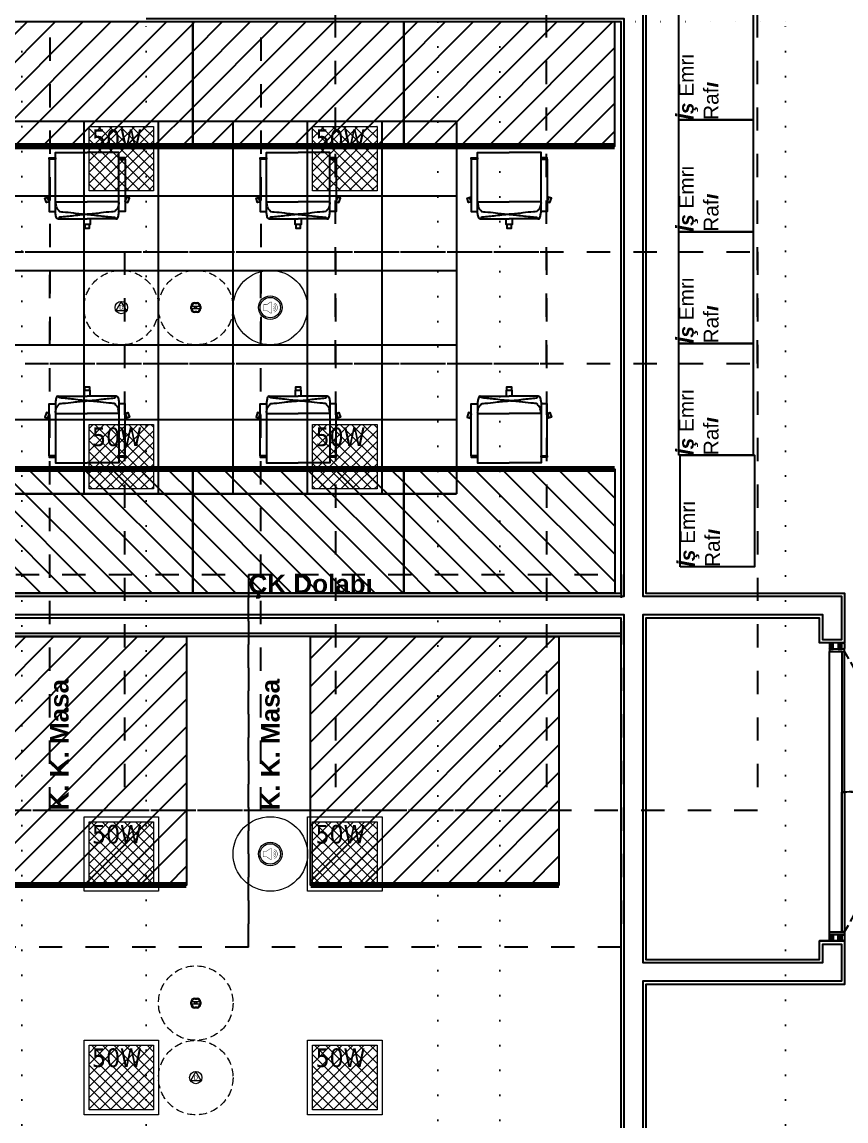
# Model space of a CAD drawing. Header units: centimetres. Extents: x 405564 to 502064, y 46284 to 60634.
# Drawn here: x 453050 to 453713, y 52548 to 53433 of the extents above; entities that cross this region are included whole.
import ezdxf
from ezdxf import colors
from ezdxf.entities.mleader import LeaderData, LeaderLine
from ezdxf.enums import TextEntityAlignment as Align
from ezdxf.math import Vec2, Vec3
from ezdxf.xclip import XClip

# ---------------------------------------------------------------- set-up
doc = ezdxf.new("R2010")
doc.units = ezdxf.units.CM
doc.header["$XCLIPFRAME"] = 0
for name, pattern in [('3+1_3b$0$DASHED', [0.25, 0.125, -0.125]), ('ACAD_ISO07W100', [3, 0, -3]), ('DOT', [0.25, 0, -0.25]), ('HIDDEN', [9.525, 6.35, -3.175])]:
    doc.linetypes.add(name, pattern=pattern)
doc.layers.get('0').update_dxf_attribs({"color": 8, "lineweight": 9})
for name, color, linetype in [('---___EB_draft03_cihazlar', 8, 'Continuous'), ('0-KRCN-ASMATAVAN-130426', 8, 'Continuous'), ('AS_DOS_TERAS_UST', 8, 'ACAD_ISO07W100'), ('AS_DUV', 8, 'Continuous'), ('AS_DUV_ALCIPAN_YANGINA-SUYA DAYANIMLI', 8, 'Continuous'), ('AS_DUVK_AHSAP', 8, 'Continuous'), ('AS_KAPI_POZ', 8, 'Continuous'), ('AS_PYZ_BINA', 8, 'Continuous'), ('AS_TEFR_MOB', 8, 'Continuous')]:
    doc.layers.add(name, color=color, linetype=linetype)
for name, color, linetype, lineweight in [('0-KRCN-AYDINLATMA-130426', 8, 'Continuous', 9), ('0-KRCN-MİMARİ-220526', 8, 'Continuous', 9), ('OL_Ic', 8, 'Continuous', 9)]:
    doc.layers.add(name, color=color, linetype=linetype, lineweight=lineweight)
doc.styles.add('2', font='arial.ttf', dxfattribs={"width": 0.9, "height": 200})
doc.styles.add('Kalin02', font='arialbd.ttf')
doc.styles.add('Normal_ITL', font='swissi.ttf')
doc.styles.add('OLCU', font='romanstw.shx', dxfattribs={"width": 0.6})
doc.styles.add('TAHOMA', font='tahoma.ttf')

# ---------------------------------------------------------------- blocks, each defined once
blk = doc.blocks.new('ABB 6131-21-24-500')
at = {"layer": '0-KRCN-AYDINLATMA-130426'}
for p, q in [((-4.01, -1), (-4.01, 1)), ((3.2, 0.99), (-3.19, 0.99)), ((-3.19, -0.84), (-3.19, 0.76)), ((-1.01, 4), (0.99, 4)), ((-1.01, -0.92), (-1.01, 0.99)), ((-0.8, 3.16), (0.8, 3.16)), ((0.97, -0.92), (0.97, 0.99)), ((3.2, 0.76), (3.2, -0.84)), ((3.99, 1), (3.99, -1)), ((3.2, -0.92), (-3.19, -0.92)), ((0.99, -4), (-1.01, -4)), ((0.8, -3.23), (-0.8, -3.23))]:
    blk.add_line(p, q, dxfattribs=at)
at = {"layer": '0-KRCN-AYDINLATMA-130426', "linetype": 'HIDDEN'}
blk.add_circle((0, 0), 30, dxfattribs=at)
at = {"layer": '0-KRCN-AYDINLATMA-130426'}
for centre, radius in [((-0.53, 0), 0.0887), ((0, 0), 0.16), ((0.52, 0), 0.0887)]:
    blk.add_circle(centre, radius, dxfattribs=at)
for centre, radius, start, end in [((-1.01, 1), 3, 90, 180), ((-0.8, 0.76), 2.4, 90, 180), ((0.8, 0.76), 2.4, 0, 90), ((0.99, 1), 3, 0, 90), ((-1.01, -1), 3, 180, 270), ((-0.8, -0.84), 2.4, 180, 270), ((0.8, -0.84), 2.4, 270, 0), ((0.99, -1), 3, 270, 0)]:
    blk.add_arc(centre, radius, start, end, dxfattribs=at)
blk = doc.blocks.new('ABB 6131-31-24-500')
at = {"layer": '0-KRCN-AYDINLATMA-130426'}
for p, q in [((-4.01, -0.97), (-4.01, 1.04)), ((3.23, 1.03), (-3.19, 1.03)), ((-3.19, -0.8), (-3.19, 0.8)), ((-1, 4.05), (1, 4.05)), ((-1, -0.89), (-1, 1.03)), ((-0.78, 3.21), (0.82, 3.21)), ((0.99, -0.89), (0.99, 1.03)), ((3.23, 0.8), (3.23, -0.8)), ((4.01, 1.04), (4.01, -0.97)), ((3.23, -0.89), (-3.19, -0.89)), ((1, -3.98), (-1, -3.98)), ((0.82, -3.21), (-0.78, -3.21))]:
    blk.add_line(p, q, dxfattribs=at)
at = {"layer": '0-KRCN-AYDINLATMA-130426', "linetype": 'HIDDEN'}
blk.add_circle((0.01, 0.03), 30, dxfattribs=at)
at = {"layer": '0-KRCN-AYDINLATMA-130426'}
for centre, radius in [((-0.52, 0.03), 0.089), ((0.01, 0.03), 0.16), ((0.53, 0.03), 0.089)]:
    blk.add_circle(centre, radius, dxfattribs=at)
for centre, radius, start, end in [((-1, 1.04), 3.01, 90, 180), ((-0.78, 0.8), 2.41, 90, 180), ((0.82, 0.8), 2.41, 0, 90), ((1, 1.04), 3.01, 0, 90), ((-1, -0.97), 3.01, 180, 270), ((-0.78, -0.8), 2.41, 180, 270), ((0.82, -0.8), 2.41, 270, 0), ((1, -0.97), 3.01, 270, 0)]:
    blk.add_arc(centre, radius, start, end, dxfattribs=at)
blk = doc.blocks.new('AST-OD-KD')
at = {"layer": '0-KRCN-AYDINLATMA-130426'}
for p, q in [((0, 5), (-4.33, -2.5)), ((4.33, -2.5), (0, 5)), ((4.33, -2.5), (-4.33, -2.5))]:
    blk.add_line(p, q, dxfattribs=at)
at = {"layer": '0-KRCN-AYDINLATMA-130426', "linetype": 'HIDDEN'}
blk.add_circle((0, 0), 30, dxfattribs=at)
at = {"layer": '0-KRCN-AYDINLATMA-130426'}
blk.add_circle((0, 0), 5, dxfattribs=at)
at = {"layer": '0-KRCN-AYDINLATMA-130426', "style": '2'}
blk.add_text('D', height=3.36, dxfattribs=at).set_placement((0, 0), align=Align.MIDDLE_CENTER)
blk = doc.blocks.new('ASMA TAVA TİPİ HOPARLÖR')
at = {"layer": '0-KRCN-AYDINLATMA-130426', "const_width": 0.317}
blk.add_lwpolyline([(0.27, -4.41, 0.598176), (1.25, -3.88), (1.25, 3.88, 0.598176), (0.27, 4.41), (-2.7, 2.45, -0.147433), (-3.05, 2.34), (-5.09, 2.34, 0.414214), (-5.72, 1.71), (-5.72, -1.71, 0.414214), (-5.09, -2.34), (-3.05, -2.34, -0.147433), (-2.7, -2.45)], format="xyb", close=True, dxfattribs=at)
for points in [[(2.41, 1.29, -0.601398), (2.41, -1.29)], [(2.8, 2.51, -0.658812), (2.8, -2.51)], [(3.19, 3.72, -0.680488), (3.19, -3.72)]]:
    blk.add_lwpolyline(points, format="xyb", dxfattribs=at)
at = {"layer": '0-KRCN-AYDINLATMA-130426'}
blk.add_circle((0, 0), 30, dxfattribs=at)
at = {"layer": '0-KRCN-AYDINLATMA-130426', "ltscale": 0.1}
for radius in [9.5, 8.23]:
    blk.add_circle((0, 0), radius, dxfattribs=at)
blk = doc.blocks.new('50W 60x60 cm  SIVA ALTI LED ARMATÜR')
at = {"layer": '0-KRCN-AYDINLATMA-130426'}
h = blk.add_hatch(dxfattribs=at)
h.set_pattern_fill('ANSI37', color=256, scale=0.2)
h.paths.add_polyline_path([(-2.6, 2.594), (2.6, 2.594), (2.6, -2.606), (-2.6, -2.606)])
for points in [[(-3, 2.994), (3, 2.994), (3, -3.007), (-3, -3.007)], [(-2.6, 2.594), (2.6, 2.594), (2.6, -2.606), (-2.6, -2.606)]]:
    blk.add_lwpolyline(points, close=True, dxfattribs=at)
at = {"layer": '0-KRCN-AYDINLATMA-130426', "insert": (-2.35, 2.344), "char_height": 1.5, "attachment_point": 1, "style": 'TAHOMA'}
blk.add_mtext_dynamic_manual_height_columns('{\\fTahoma|b0|i0|c162|p34;50W}', width=1.5, gutter_width=1.25, heights=[0], dxfattribs=at)
blk = doc.blocks.new('G$C27E741DA')
at = {"layer": '0-KRCN-AYDINLATMA-130426', "xscale": 10, "yscale": 10, "zscale": 10}
for p in [(15065.68, 6188.55), (15245.68, 6188.55), (15065.68, 5948.55), (15245.68, 5948.55), (15065.68, 5628.55), (15245.68, 5628.55), (15065.68, 5448.55), (15245.68, 5448.55)]:
    blk.add_blockref('50W 60x60 cm  SIVA ALTI LED ARMATÜR', p, dxfattribs=at)
at = {"layer": '0-KRCN-AYDINLATMA-130426'}
for name, p in [('AST-OD-KD', (15065.68, 6068.55)), ('ABB 6131-21-24-500', (15125.68, 6068.55)), ('ASMA TAVA TİPİ HOPARLÖR', (15185.68, 6068.55)), ('ASMA TAVA TİPİ HOPARLÖR', (15185.68, 5628.55)), ('ABB 6131-31-24-500', (15125.67, 5508.45)), ('AST-OD-KD', (15125.68, 5448.48))]:
    blk.add_blockref(name, p, dxfattribs=at)
blk = doc.blocks.new('İşemrirafı')
at = {"layer": 'AS_TEFR_MOB', "ltscale": 200}
blk.add_lwpolyline([(277506.2, -40355.29), (277596.2, -40355.29), (277596.2, -40415.29), (277506.2, -40415.29), (277506.2, -40355.29)], dxfattribs=at)
note = blk.add_mtext_dynamic_manual_height_columns('{\\fArial|b1|i1|c162|p34;İş\\Fswis721 bt|c162; Emri }', width=53.1939, gutter_width=0, heights=[43.45, 0], dxfattribs=dict(at, insert=(277506.2, -40355.29), char_height=12, attachment_point=1, style='Kalin02'))
for column, words in zip(note.columns.linked_columns, ['{\\Fswis721 bt|c162;Raf\\fArial|b1|i1|c162|p34;ı}']):
    column.text = words
blk = doc.blocks.new('ÇKDolabı')
at = {"layer": '---___EB_draft03_cihazlar'}
h = blk.add_hatch(dxfattribs=at)
h.set_pattern_fill('ANSI31', color=1, scale=5)
h.paths.add_polyline_path([(278729.84, -38659.99), (278929.84, -38659.99), (278929.84, -38859.99), (278729.84, -38859.99)])
at = {"layer": '---___EB_draft03_cihazlar', "color": 1, "linetype": '3+1_3b$0$DASHED', "ltscale": 150}
blk.add_lwpolyline([(278679.84, -38609.99), (278979.84, -38609.99), (278979.84, -38909.99), (278679.84, -38909.99), (278679.84, -38609.99)], dxfattribs=at)
at = {"layer": '---___EB_draft03_cihazlar', "color": 1}
blk.add_lwpolyline([(278729.84, -38659.99), (278929.84, -38659.99), (278929.84, -38859.99), (278729.84, -38859.99), (278729.84, -38659.99)], dxfattribs=at)
at = {"layer": '---___EB_draft03_cihazlar', "color": 1, "const_width": 5}
blk.add_lwpolyline([(278729.84, -38859.99), (278929.84, -38859.99)], dxfattribs=at)
at = {"layer": '---___EB_draft03_cihazlar', "insert": (278679.84, -38609.99), "char_height": 15, "attachment_point": 1, "style": 'Kalin02'}
blk.add_mtext_dynamic_manual_height_columns('ÇK Dolabı', width=588.2143, gutter_width=750, heights=[89.27], dxfattribs=at)
blk = doc.blocks.new('A12-CK')
at = {"layer": '---___EB_draft03_cihazlar', "color": 1}
for p in [(-268947.34, 34814.99), (-268647.34, 34814.99)]:
    blk.add_blockref('ÇKDolabı', p, dxfattribs=at)
blk = doc.blocks.new('sandalye_')
at = {"layer": 'AS_TEFR_MOB', "linetype": 'ByBlock', "ltscale": 25}
for points in [[(260035.75, -40511.28), (260035.75, -40506.8), (260030.94, -40506.8), (260030.94, -40511.28)], [(260031.45, -40506.8), (260031.45, -40503.85), (260035.25, -40503.85), (260035.25, -40506.8)], [(260009.74, -40511.28), (260033.35, -40511.28)], [(260056.96, -40511.28), (260033.35, -40511.28)], [(260002.77, -40525.21), (260000.56, -40524.49), (259999.39, -40528.1), (260002.77, -40529.21)], [(260002.65, -40525.17), (260001.48, -40528.79)], [(260002.77, -40525.41), (260001.65, -40528.84)], [(260007.76, -40525.16), (260033.35, -40525.16)], [(260007.77, -40524.5), (260007.77, -40564.92), (260033.35, -40564.92)], [(260058.94, -40524.5), (260058.94, -40564.92), (260033.35, -40564.92)], [(260058.94, -40525.16), (260033.35, -40525.16)], [(260063.94, -40525.21), (260066.14, -40524.49), (260067.32, -40528.1), (260063.94, -40529.21)], [(260063.94, -40525.41), (260065.05, -40528.84)], [(260064.05, -40525.17), (260065.23, -40528.79)], [(260002.77, -40559.41), (260002.77, -40560.41), (260007.75, -40560.41), (260007.75, -40559.41)], [(260063.94, -40559.41), (260063.94, -40560.41), (260058.95, -40560.41), (260058.95, -40559.41)]]:
    blk.add_lwpolyline(points, dxfattribs=at)
for points in [[(260033.35, -40514.82, -0.048176), (260031.56, -40514.81, -0.000623), (260029.14, -40514.56, -0.003131), (260022.37, -40513.8, 0.007334), (260011.41, -40512.67, -0.309457), (260010.5, -40511.92, 0.002444), (260010.37, -40511.48, 0.476314), (260010.23, -40511.43, 0.375136), (260009.05, -40511.61, 0.082453), (260008.7, -40512.18, 0.046929), (260008.24, -40513.77, 0.002381), (260007.95, -40515.35, 0.007794), (260007.77, -40516.44), (260007.77, -40524.5, -0.011445), (260008.35, -40521.51, -0.082784), (260009.15, -40519.51, -0.150147), (260010.28, -40518.5, 0.242317), (260010.39, -40518.37, -0.036292), (260010.49, -40517.99, -0.114957), (260010.77, -40517.55, -0.16132), (260011.41, -40517.24, -0.020506), (260013.87, -40517, 0.024793), (260022.37, -40516.11, -0.030903), (260033.35, -40515.1, -1.030607)], [(260033.35, -40514.82, 0.048176), (260035.14, -40514.81, 0.000623), (260037.57, -40514.56, 0.003131), (260044.33, -40513.8, -0.007334), (260055.3, -40512.67, 0.309457), (260056.21, -40511.92, -0.002444), (260056.34, -40511.48, -0.476314), (260056.47, -40511.43, -0.375136), (260057.66, -40511.61, -0.082453), (260058, -40512.18, -0.046929), (260058.46, -40513.77, -0.002381), (260058.76, -40515.35, -0.007794), (260058.94, -40516.44), (260058.94, -40524.5, 0.011445), (260058.36, -40521.51, 0.082784), (260057.55, -40519.51, 0.150147), (260056.42, -40518.5, -0.242317), (260056.31, -40518.37, 0.036292), (260056.21, -40517.99, 0.114957), (260055.93, -40517.55, 0.16132), (260055.3, -40517.24, 0.020506), (260052.84, -40517, -0.024793), (260044.33, -40516.11, 0.030903), (260033.35, -40515.1, 1.030607)]]:
    blk.add_lwpolyline(points, format="xyb", dxfattribs=at)
for points in [[(260007.75, -40559.41), (260002.77, -40559.41), (260002.77, -40517.41), (260007.75, -40517.41)], [(260058.95, -40559.41), (260063.94, -40559.41), (260063.94, -40517.41), (260058.95, -40517.41)]]:
    blk.add_lwpolyline(points, close=True, dxfattribs=at)
blk = doc.blocks.new('K.K. Masa')
at = {"layer": '---___EB_draft03_cihazlar'}
h = blk.add_hatch(dxfattribs=at)
h.set_pattern_fill('ANSI31', color=1, scale=5)
h.paths.add_polyline_path([(275177.66, -40678.26), (275277.66, -40678.26), (275277.66, -40848.26), (275177.66, -40848.26)])
at = {"layer": '---___EB_draft03_cihazlar', "color": 1, "linetype": '3+1_3b$0$DASHED', "ltscale": 150}
blk.add_lwpolyline([(275002.66, -40563.26), (275452.66, -40563.26), (275452.66, -40963.26), (275002.66, -40963.26), (275002.66, -40563.26)], dxfattribs=at)
at = {"layer": '---___EB_draft03_cihazlar', "color": 1, "const_width": 5}
blk.add_lwpolyline([(275277.66, -40848.26), (275277.66, -40678.26)], dxfattribs=at)
at = {"layer": '---___EB_draft03_cihazlar', "color": 1}
blk.add_lwpolyline([(275177.66, -40678.26), (275277.66, -40678.26), (275277.66, -40848.26), (275177.66, -40848.26), (275177.66, -40678.26)], dxfattribs=at)
at = {"layer": 'AS_TEFR_MOB', "color": 1, "rotation": 270}
blk.add_blockref('sandalye_', (315847.58, 219270.09), dxfattribs=at)
at = {"layer": '---___EB_draft03_cihazlar', "insert": (275002.66, -40563.26), "char_height": 15, "attachment_point": 1, "style": 'Kalin02'}
blk.add_mtext_dynamic_manual_height_columns('K. K. Masa', width=588.2143, gutter_width=750, heights=[89.27], dxfattribs=at)
blk = doc.blocks.new('A11-KK')
at = {"layer": '---___EB_draft03_cihazlar', "color": 1, "xscale": -1.000000000000001, "rotation": 90}
for p in [(-30860.76, 271827.66), (-30690.76, 271827.66), (-30520.76, 271827.66)]:
    blk.add_blockref('K.K. Masa', p, dxfattribs=at)
at = {"layer": '---___EB_draft03_cihazlar', "color": 1, "rotation": 90}
for p in [(-31030.76, -278987.66), (-30860.76, -278987.66), (-30690.76, -278987.66), (-30520.76, -278987.66)]:
    blk.add_blockref('K.K. Masa', p, dxfattribs=at)
blk = doc.blocks.new('AHSAP KAPAK 240X240')
at = {"linetype": 'HIDDEN'}
for points in [[(7.25, 0), (104.79, 56.31, -0.131652), (119.88, 0)], [(232.75, 0), (135.21, 56.31, 0.131652), (120.12, 0)]]:
    blk.add_lwpolyline(points, format="xyb", dxfattribs=at)
for points in [[(0, 0), (0, -20)], [(240, 0), (240, -20)], [(0, -5), (5, -2)], [(5, -5), (0, -2)], [(240, -5), (235, -2)], [(235, -5), (240, -2)], [(0, -12), (5, -9)], [(5, -12), (0, -9)], [(240, -12), (235, -9)], [(235, -12), (240, -9)]]:
    blk.add_lwpolyline(points)
for points in [[(4.5, 0), (4.5, -0.5), (5, -0.5), (5, -2), (0, -2), (0, -0.5), (0.5, -0.5), (0.5, 0)], [(5, -12), (7, -12), (7, 0), (5, 0)], [(7.25, -2), (119.88, -2), (119.88, 0), (7.25, 0)], [(232.75, -2), (120.12, -2), (120.12, 0), (232.75, 0)], [(235, -12), (233, -12), (233, 0), (235, 0)], [(239.5, 0), (239.5, -0.5), (240, -0.5), (240, -2), (235, -2), (235, -0.5), (235.5, -0.5), (235.5, 0)], [(0, -5), (5, -5), (5, -2), (0, -2)], [(7, -12), (7, -2), (233, -2), (233, -12)], [(240, -5), (235, -5), (235, -2), (240, -2)], [(0, -12), (5, -12), (5, -9), (0, -9)], [(240, -12), (235, -12), (235, -9), (240, -9)]]:
    blk.add_lwpolyline(points, close=True)
blk.add_point((240, 0))
at = {"color": 3, "style": 'OLCU', "width": 0.5, "flags": 1}
for tag, p in [('K-DIVISYON', (-80, -85)), ('K-PBAR', (105, -85)), ('K-KAPITIP', (-80, -335))]:
    blk.add_attdef(tag, p, '', height=17.5, dxfattribs=at)
at = {"color": 5, "true_color": 0x0505ff, "style": 'OLCU', "width": 0.5, "flags": 1}
for tag, p in [('K-NEREDEN-NO', (-80, -110)), ('K-NEREYE-NO', (-80, -185)), ('K-DUVARTIP', (-80, -285)), ('K-ACILISYON', (-80, -310))]:
    blk.add_attdef(tag, p, '', height=17.5, dxfattribs=at)
at = {"color": 1, "true_color": 0xfa0000, "style": 'OLCU', "width": 0.5, "flags": 1}
for tag, p in [('K-IZLENEBILIRLIK', (105, -110)), ('K-TEKMELIK', (105, -135)), ('K-KONTROLTIPNEREDEN', (-80, -160)), ('K-BAND', (105, -160)), ('K-MENFEZ', (105, -210)), ('K-KONTROLTIPNEREYE', (-80, -235)), ('K-PENCERE', (105, -235)), ('K-KILITTIP', (-80, -260)), ('K-NOT-AS-MIMARI1', (105, -285)), ('K-NOT-ELEKTRIK', (105, -335)), ('K-NOT-YANGIN', (105, -360)), ('K-ACMAKAPAMASISTEMI', (-80, -385)), ('K-NOT-ISLETME', (105, -385)), ('K-YANGIN', (-80, -435))]:
    blk.add_attdef(tag, p, '', height=17.5, dxfattribs=at)
at = {"color": 220, "true_color": 0xf113d4, "style": 'OLCU', "width": 0.5, "flags": 1}
for tag, p in [('K-NEREDEN-AD', (-80, -135)), ('K-NEREYE-AD', (-80, -210))]:
    blk.add_attdef(tag, p, '', height=17.5, dxfattribs=at)
at = {"color": 0, "style": 'OLCU', "width": 0.5, "flags": 1}
for tag, p in [('K-TAMACILIRLIK', (105, -185)), ('K-NOT-AS-MIMARI2', (105, -310)), ('K-KASATIP', (-80, -360)), ('K-KURSUN', (-80, -410))]:
    blk.add_attdef(tag, p, '', height=17.5, dxfattribs=at)
at = {"color": 252, "style": 'OLCU', "width": 0.5, "flags": 1}
for tag, p in [('K-REZ1', (105, -435)), ('K-REZ2', (105, -460)), ('K-REZ3', (105, -485)), ('K-REZ4', (105, -510)), ('K-REZ5', (105, -535))]:
    blk.add_attdef(tag, p, '', height=17.5, dxfattribs=at)
at = {"layer": 'AS_KAPI_POZ', "style": 'OLCU', "width": 0.45}
for tag, p in [('POZ+GEN', (197.17, 12.24)), ('YUK', (197.17, -25.76))]:
    blk.add_attdef(tag, text='', height=20, dxfattribs=at).set_placement(p, align=Align.MIDDLE_CENTER)
at = {"layer": 'AS_KAPI_POZ', "style": 'OLCU', "width": 0.5}
blk.add_attdef('K-NO', text='', height=8, rotation=90, dxfattribs=at).set_placement((17.41, 2.17), align=Align.TOP_LEFT)
at = {"layer": 'AS_KAPI_POZ', "color": 251, "style": 'OLCU', "width": 0.45}
blk.add_attdef('K-DUVAR(CM)', text='', height=6, dxfattribs=at).set_placement((-2.29, -4.23), align=Align.MIDDLE_RIGHT)
blk = doc.blocks.new('A$Ca63a641c')
at = {"layer": 'AS_PYZ_BINA'}
ml = blk.add_multileader_mtext('Standard', dxfattribs=at)
ml.set_content('EST boyalı panel çit ve panel çit kapı (AS 51.101)', color=256, style='Normal_ITL')
ml.set_leader_properties()
ml.build(insert=Vec2(0, 0))
ml.multileader.update_dxf_attribs({"dogleg_length": 0.379, "arrow_head_size": 17.04, "scale": 75})
ctx = ml.context
ctx.base_point, ctx.scale, ctx.char_height, ctx.arrow_head_size, ctx.landing_gap_size, ctx.plane_origin = Vec3(140.51, 464.3), 75, 20, 17.04, 14.2, Vec3(92.51, 620.11)
notes = []
notes.append((ctx, [(0, (1, 1, 0), (112.11, 464.3), (1, 0), 28.4, [(0, [(68.5, 410)], 0, [])])]))
ctx.mtext.insert, ctx.mtext.width, ctx.mtext.flow_direction = Vec3(154.71, 477.51), 604.5634, 5
for ctx, leaders in notes:
    for number, flags, end, landing, length, lines in leaders:
        leader = LeaderData()
        leader.index, (leader.has_last_leader_line, leader.has_dogleg_vector, leader.attachment_direction) = number, flags
        leader.last_leader_point, leader.dogleg_vector, leader.dogleg_length = Vec3(end), Vec3(landing), length
        for number, points, colour, breaks in lines:
            line = LeaderLine()
            line.index, line.vertices, line.color, line.breaks = number, Vec3.list(points), colors.encode_raw_color(colour), breaks
            leader.lines.append(line)
        ctx.leaders.append(leader)
blk = doc.blocks.new('A$C85dec720')
at = {"layer": 'OL_Ic'}
blk.add_blockref('A$Ca63a641c', (5315.08, 5344.25, 28.4), dxfattribs=at)
blk = doc.blocks.new('A$C6A10300A')
at = {"layer": 'AS_DOS_TERAS_UST', "linetype": 'DOT', "ltscale": 80}
for p, q in [((14985.68, -8451.45), (14985.68, -7201.45)), ((15320.68, -7201.45), (15085.68, -7201.45)), ((15085.68, -8451.45), (15085.68, -7201.45)), ((15320.68, -7201.45), (15320.68, -8451.45)), ((15600.68, -7201.45), (15370.68, -7201.45)), ((15370.68, -7201.45), (15370.68, -8451.45)), ((15600.68, -8451.45), (15600.68, -7201.45))]:
    blk.add_line(p, q, dxfattribs=at)
at = {"layer": 'AS_DUV_ALCIPAN_YANGINA-SUYA DAYANIMLI'}
for p, q in [((15468.18, -7693.95), (14185.68, -7693.95)), ((15468.18, -7696.45), (14185.68, -7696.45))]:
    blk.add_line(p, q, dxfattribs=at)
for points in [[(15485.68, -6118.95), (15485.68, -7663.95), (15645.68, -7663.95), (15645.68, -7698.95), (15630.68, -7698.95), (15630.68, -7678.95), (15485.68, -7678.95), (15485.68, -7958.95), (15630.68, -7958.95), (15630.68, -7943.95), (15645.68, -7943.95), (15645.68, -7973.95), (15485.68, -7973.95), (15485.68, -8174.05), (15645.68, -8174.05), (15645.68, -8209.05), (15630.68, -8209.05), (15630.68, -8189.05), (15485.68, -8189.05), (15485.68, -8469.05), (15630.68, -8469.05), (15630.68, -8454.05), (15645.68, -8454.05), (15645.68, -8531.45)], [(15488.18, -6121.45), (15488.18, -7661.45), (15648.18, -7661.45), (15648.18, -7701.45), (15628.18, -7701.45), (15628.18, -7681.45), (15488.18, -7681.45), (15488.18, -7956.45), (15628.18, -7956.45), (15628.18, -7941.45), (15648.18, -7941.45), (15648.18, -7976.45), (15488.18, -7976.45), (15488.18, -8171.55), (15648.18, -8171.55), (15648.18, -8211.55), (15628.18, -8211.55), (15628.18, -8191.55), (15488.18, -8191.55), (15488.18, -8466.55), (15628.18, -8466.55), (15628.18, -8451.55), (15648.18, -8451.55), (15648.18, -8531.45)], [(15468.18, -8531.45), (15468.18, -7681.45), (15468.18, -7681.45), (14185.68, -7681.45), (14185.68, -7811.45), (14165.68, -7811.45), (14165.68, -7681.45), (14135.68, -7681.45), (14135.68, -7661.45), (15468.18, -7661.45), (15468.18, -7201.45), (15085.68, -7201.45)], [(15470.68, -8531.45), (15470.68, -7678.95), (14183.18, -7678.95), (14183.18, -7808.95), (14168.18, -7808.95), (14168.18, -7678.95), (14138.18, -7678.95), (14138.18, -7663.95), (15470.68, -7663.95), (15470.68, -7198.95), (15085.68, -7198.95)]]:
    blk.add_lwpolyline(points, dxfattribs=at)
for name in ['A11-KK', 'A12-CK']:
    blk.add_blockref(name, (5135.68, -3851.45))
at = {"layer": 'AS_DUV'}
ref = blk.add_blockref('A$C85dec720', (28900.96, -17748.98), dxfattribs=dict(at, rotation=105.0255580063709))
XClip(ref).set_block_clipping_path([(6220.3367769278, 6783.7313721173), (4126.4071464743, -1017.0000000052), (7354.8298234051, -1883.5969356479), (9448.7594538586, 5917.1344364745)])
at = {"layer": 'AS_DUVK_AHSAP', "rotation": 270}
blk.add_blockref('AHSAP KAPAK 240X240', (15648.18, -7701.45), dxfattribs=at)
at = {"layer": 'AS_TEFR_MOB', "rotation": 90}
for p in [(-24840.59, -284786.54), (-24840.59, -284876.54), (-24840.59, -284966.54), (-24840.59, -285056.54), (-24839.51, -285146.54)]:
    blk.add_blockref('İşemrirafı', p, dxfattribs=at)

msp = doc.modelspace()

# ---------------------------------------------------------------- linework, layer by layer
at = {"layer": '0-KRCN-ASMATAVAN-130426'}
for p, q in [((451959.75, 53352.56), (453399.75, 53352.56)), ((451959.75, 53352.56), (453399.75, 53352.56)), ((453099.75, 53052.56), (453099.75, 53352.56)), ((453159.75, 53052.56), (453159.75, 53352.56)), ((453219.75, 53052.56), (453219.75, 53352.56)), ((453279.75, 53052.56), (453279.75, 53352.56)), ((453339.75, 53052.56), (453339.75, 53352.56)), ((453399.75, 53352.56), (453399.75, 53052.56)), ((451959.75, 53292.56), (453399.75, 53292.56)), ((451959.75, 53232.56), (453399.75, 53232.56)), ((451959.75, 53172.56), (453399.75, 53172.56)), ((451959.75, 53112.56), (453399.75, 53112.56)), ((453399.75, 53052.56), (451959.75, 53052.56)), ((451959.75, 53052.56), (453399.75, 53052.56))]:
    msp.add_line(p, q, dxfattribs=at)

# ---------------------------------------------------------------- block references
at = {"layer": '0-KRCN-AYDINLATMA-130426'}
msp.add_blockref('G$C27E741DA', (438064.07, 47134.02), dxfattribs=at)

# ---------------------------------------------------------------- next in the draw order: block references
at = {"layer": '0-KRCN-MİMARİ-220526'}
msp.add_blockref('A$C6A10300A', (438064.07, 60634.02), dxfattribs=at)

doc.saveas('drawing.dxf')
